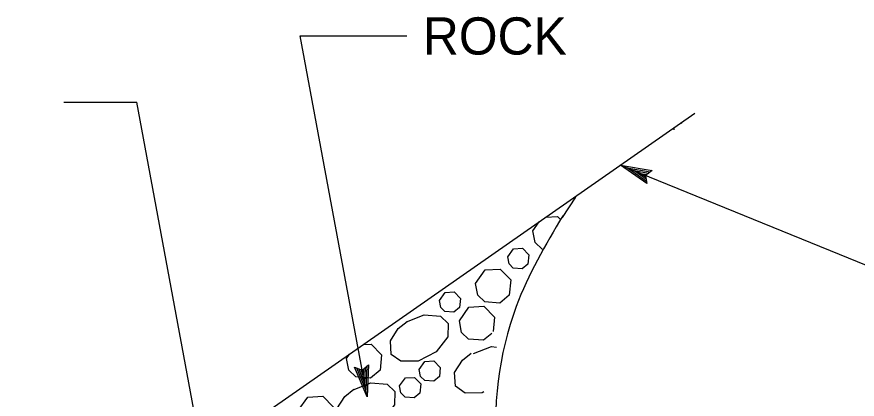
# Model space of a CAD drawing. Extents: x -894 to 866, y -476 to 714.
# Drawn here: x -599 to -441.1, y 208.8 to 280.6 of the extents above; entities that cross this region are included whole.
import ezdxf

# ---------------------------------------------------------------- set-up
doc = ezdxf.new("R2010")
doc.units = 0
for name, color, linetype in [('56 Stage 3 Anno', 7, 'Continuous'), ('57 Undefined', 7, 'Continuous'), ('60 Nongeo Data', 7, 'Continuous')]:
    doc.layers.add(name, color=color, linetype=linetype)

msp = doc.modelspace()

# ---------------------------------------------------------------- linework, layer by layer
at = {"layer": '56 Stage 3 Anno'}
for p, q in [((-533.17, 209.19), (-545.74, 277.04)), ((-545.74, 277.04), (-525.71, 277.04)), ((-590.18, 264.57), (-576.49, 264.57)), ((-564.2, 198.25), (-576.49, 264.57)), ((-485.58, 252.76), (-235.95, 151.04)), ((-480.6, 249.31), (-485.58, 252.76)), ((-485.58, 252.76), (-485.58, 252.76)), ((-485.58, 252.76), (-479.61, 251.74)), ((-480.67, 249.71), (-484.32, 252.25)), ((-484.31, 252.25), (-479.96, 251.5)), ((-480.75, 250.13), (-483.06, 251.73)), ((-483.06, 251.73), (-480.25, 251.25)), ((-480.78, 250.51), (-481.8, 251.22)), ((-481.8, 251.22), (-480.6, 251.01)), ((-479.61, 251.74), (-480.84, 250.83)), ((-479.61, 251.74), (-479.61, 251.74)), ((-480.84, 250.83), (-480.6, 249.31)), ((-480.6, 249.31), (-480.6, 249.31)), ((-534.1, 214.23), (-532.95, 215.24)), ((-533.25, 214.97), (-533.41, 210.53)), ((-532.95, 215.24), (-533.17, 209.19)), ((-532.95, 215.24), (-532.95, 215.24)), ((-533.17, 209.19), (-535.53, 214.76)), ((-535.53, 214.76), (-535.53, 214.76)), ((-535.53, 214.76), (-534.1, 214.23)), ((-533.42, 210.54), (-535.14, 214.6)), ((-533.66, 211.87), (-534.77, 214.49)), ((-533.91, 213.2), (-534.38, 214.33)), ((-533.86, 214.44), (-533.91, 213.2)), ((-533.56, 214.68), (-533.66, 211.87)), ((-533.17, 209.19), (-533.17, 209.19))]:
    msp.add_line(p, q, dxfattribs=at)
at = {"layer": '60 Nongeo Data'}
for p, q in [((-748.79, 69.25), (-471.58, 262.52)), ((-496.46, 242.95), (-493.96, 246.75))]:
    msp.add_line(p, q, dxfattribs=at)
for points in [[(-474.04, 260.59), (-474.17, 260.71)], [(-475.52, 259.77), (-475.52, 259.42)], [(-502.03, 240.43), (-500.84, 242.12)], [(-499.57, 243), (-497.4, 243.13), (-496.76, 242.46)], [(-500.13, 236.93), (-500.27, 236.94), (-501.6, 238.22), (-502.03, 240.43)], [(-506.75, 235.51), (-505.68, 237.03), (-503.98, 237.13), (-502.79, 235.9), (-502.96, 234.17), (-504.02, 233.3), (-505.7, 233.42), (-506.5, 234.19), (-506.75, 235.51)], [(-512.78, 230.54), (-511, 233.08), (-508.15, 233.24), (-506.17, 231.19), (-506.46, 228.31), (-508.22, 226.85), (-511.03, 227.05), (-512.35, 228.34), (-512.78, 230.54)], [(-519.6, 227.32), (-518.53, 228.85), (-516.83, 228.94), (-515.64, 227.71), (-515.81, 225.99), (-516.87, 225.11), (-518.55, 225.23), (-519.35, 226), (-519.6, 227.32)], [(-515.85, 223.53), (-514.07, 226.07), (-511.22, 226.23), (-509.24, 224.18), (-509.51, 221.51)], [(-525.8, 223.3), (-522.46, 224.62), (-519.4, 224.35), (-517.94, 222.97), (-517.99, 220.48), (-520.2, 217.66), (-523.61, 215.95), (-526.83, 215.89), (-528.64, 217.18), (-528.82, 219.75), (-527.35, 222.04), (-525.66, 223.38)], [(-509.74, 221.12), (-511.29, 219.84), (-514.1, 220.04), (-515.42, 221.32), (-515.85, 223.53)], [(-533.92, 219.06), (-532.45, 219.14), (-530.47, 217.09), (-530.76, 214.21), (-532.52, 212.75), (-535.33, 212.95), (-536.65, 214.23), (-537.08, 216.44)], [(-513.17, 217.34), (-509.83, 218.66), (-508.87, 218.58)], [(-537.08, 216.44), (-536.51, 217.25)], [(-511.22, 210.16), (-511.55, 209.99), (-514.77, 209.93), (-516.58, 211.22), (-516.75, 213.79), (-515.28, 216.08), (-513.6, 217.42)], [(-523.4, 214.36), (-522.33, 215.88), (-520.62, 215.98), (-519.43, 214.75), (-519.6, 213.02), (-520.66, 212.14), (-522.34, 212.27), (-523.14, 213.04), (-523.39, 214.36)], [(-535.83, 210.54), (-532.5, 211.86), (-529.43, 211.6), (-527.98, 210.21), (-528.02, 207.73), (-530.23, 204.9), (-533.65, 203.19), (-536.87, 203.14), (-538.68, 204.43), (-538.85, 206.99), (-537.38, 209.28), (-535.7, 210.63)], [(-527.07, 211.27), (-526, 212.79), (-524.3, 212.88), (-523.11, 211.65), (-523.28, 209.93), (-524.34, 209.05), (-526.02, 209.17), (-526.82, 209.94), (-527.07, 211.27)], [(-546.12, 206.63), (-544.33, 209.17), (-541.49, 209.33), (-539.51, 207.28), (-539.79, 204.4), (-541.55, 202.94), (-544.36, 203.14), (-545.69, 204.43), (-546.11, 206.63)]]:
    msp.add_lwpolyline(points, dxfattribs=at)
msp.add_spline([(-496.42, 243.25), (-505.16, 226.18), (-499.57, 170.26), (-490.88, 159.7)], degree=3, dxfattribs=at)

# ---------------------------------------------------------------- texts
at = {"layer": '57 Undefined'}
msp.add_text('ROCK', height=7, dxfattribs=at).set_placement((-522.7, 273.54))

doc.saveas('drawing.dxf')
